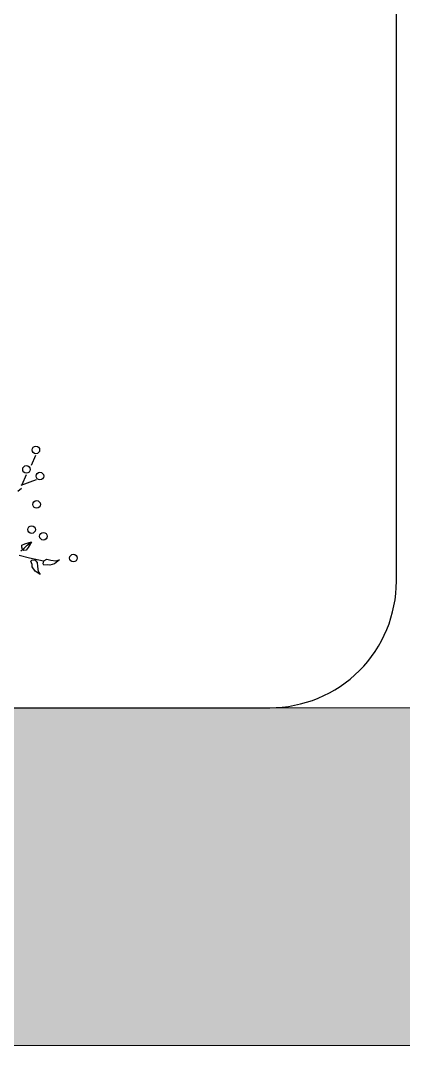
# Model space of a CAD drawing. Header units: inches. Extents: x 2744 to 7136, y -4349 to -2068.
# Drawn here: x 5937.24 to 5946.31, y -3882.3 to -3858.02 of the extents above; entities that cross this region are included whole.
import ezdxf

# ---------------------------------------------------------------- set-up
doc = ezdxf.new("R2010")
doc.units = ezdxf.units.IN
doc.header["$MEASUREMENT"] = 0
doc.linetypes.add('1', pattern=[0])
doc.layers.add('DIM', color=40, linetype='1', lineweight=0)
doc.layers.add('HATCH', color=251, linetype='Continuous', lineweight=0, transparency=0.75)
doc.layers.add('TREE', color=3, linetype='Continuous')

# ---------------------------------------------------------------- blocks, each defined once
blk = doc.blocks.new('06')
at = {"layer": 'TREE', "color": 97, "true_color": 0x446a2a}
for p, q in [((399.8749, 40.6848), (399.8588, 40.6454)), ((399.8197, 40.568), (399.8798, 40.5902)), ((399.8386, 40.6084), (399.8218, 40.569)), ((399.8057, 40.5452), (399.8204, 40.5569)), ((399.8176, 40.3101), (399.8305, 40.3205)), ((399.8215, 40.3323), (399.8339, 40.3375)), ((399.822, 40.3245), (399.8215, 40.3323)), ((399.8247, 40.3158), (399.822, 40.3245)), ((399.8298, 40.3111), (399.8247, 40.3158)), ((399.8387, 40.3128), (399.8298, 40.3111)), ((399.8305, 40.3205), (399.843, 40.3329)), ((399.8339, 40.3375), (399.8596, 40.3454)), ((399.8464, 40.3236), (399.8387, 40.3128)), ((399.843, 40.3329), (399.8596, 40.3454)), ((399.8596, 40.3454), (399.8464, 40.3236)), ((399.8515, 40.2819), (399.8114, 40.2918)), ((399.9064, 40.2698), (399.8515, 40.2819)), ((399.8569, 40.2701), (399.8613, 40.2738)), ((399.8622, 40.2562), (399.8569, 40.2701)), ((399.8613, 40.2738), (399.8735, 40.2748)), ((399.8735, 40.2748), (399.8822, 40.2644)), ((399.9053, 40.2597), (399.9078, 40.2716)), ((399.9078, 40.2716), (399.9202, 40.2772)), ((399.9202, 40.2772), (399.936, 40.2732)), ((399.936, 40.2732), (399.9555, 40.2715)), ((399.9692, 40.2754), (399.9503, 40.2598)), ((399.9555, 40.2715), (399.9692, 40.2754)), ((399.8624, 40.2469), (399.8622, 40.2562)), ((399.8738, 40.2307), (399.8624, 40.2469)), ((399.8941, 40.2168), (399.8738, 40.2307)), ((399.8822, 40.2644), (399.8828, 40.2481)), ((399.8828, 40.2481), (399.8866, 40.2289)), ((399.8866, 40.2289), (399.8941, 40.2168)), ((399.9077, 40.2544), (399.9053, 40.2597)), ((399.9225, 40.2556), (399.9077, 40.2544)), ((399.9314, 40.2533), (399.9225, 40.2556)), ((399.9503, 40.2598), (399.9314, 40.2533))]:
    blk.add_line(p, q, dxfattribs=at)
for centre in [(399.877, 40.7065), (399.84, 40.6302), (399.8931, 40.6039), (399.8798, 40.4927), (399.8602, 40.3935), (399.9064, 40.3673), (400.0245, 40.2818)]:
    blk.add_circle(centre, 0.0148, dxfattribs=at)

msp = doc.modelspace()

# ---------------------------------------------------------------- hatches: boundary and pattern name
at = {"layer": 'HATCH', "true_color": 0x939598, "transparency": 33554687}
h = msp.add_hatch(color=252, dxfattribs=at)
h.dxf.hatch_style = 1
h.paths.add_polyline_path([(5957.145, -3874.301), (5924.145, -3874.301), (5924.145, -3882.301), (5957.145, -3882.301)])

# ---------------------------------------------------------------- linework, layer by layer
msp.add_lwpolyline([(5946.145, -3871.301), (5946.145, -3823.301, 0.414214), (5943.145, -3820.301), (5924.145, -3820.301), (5924.145, -3874.301), (5943.145, -3874.301, 0.414214)], format="xyb", close=True)
at = {"layer": 'DIM', "color": 18, "true_color": 0x000000}
for p, q in [((5957.145, -3874.301), (5924.145, -3874.301)), ((5924.145, -3882.301), (5957.145, -3882.301))]:
    msp.add_line(p, q, dxfattribs=at)

# ---------------------------------------------------------------- block references
at = {"layer": 'TREE', "xscale": 6.029555147337836, "yscale": 6.029555147337836, "zscale": 6.029555147337836}
msp.add_blockref('06', (3526.527, -4113.637), dxfattribs=at)

doc.saveas('drawing.dxf')
